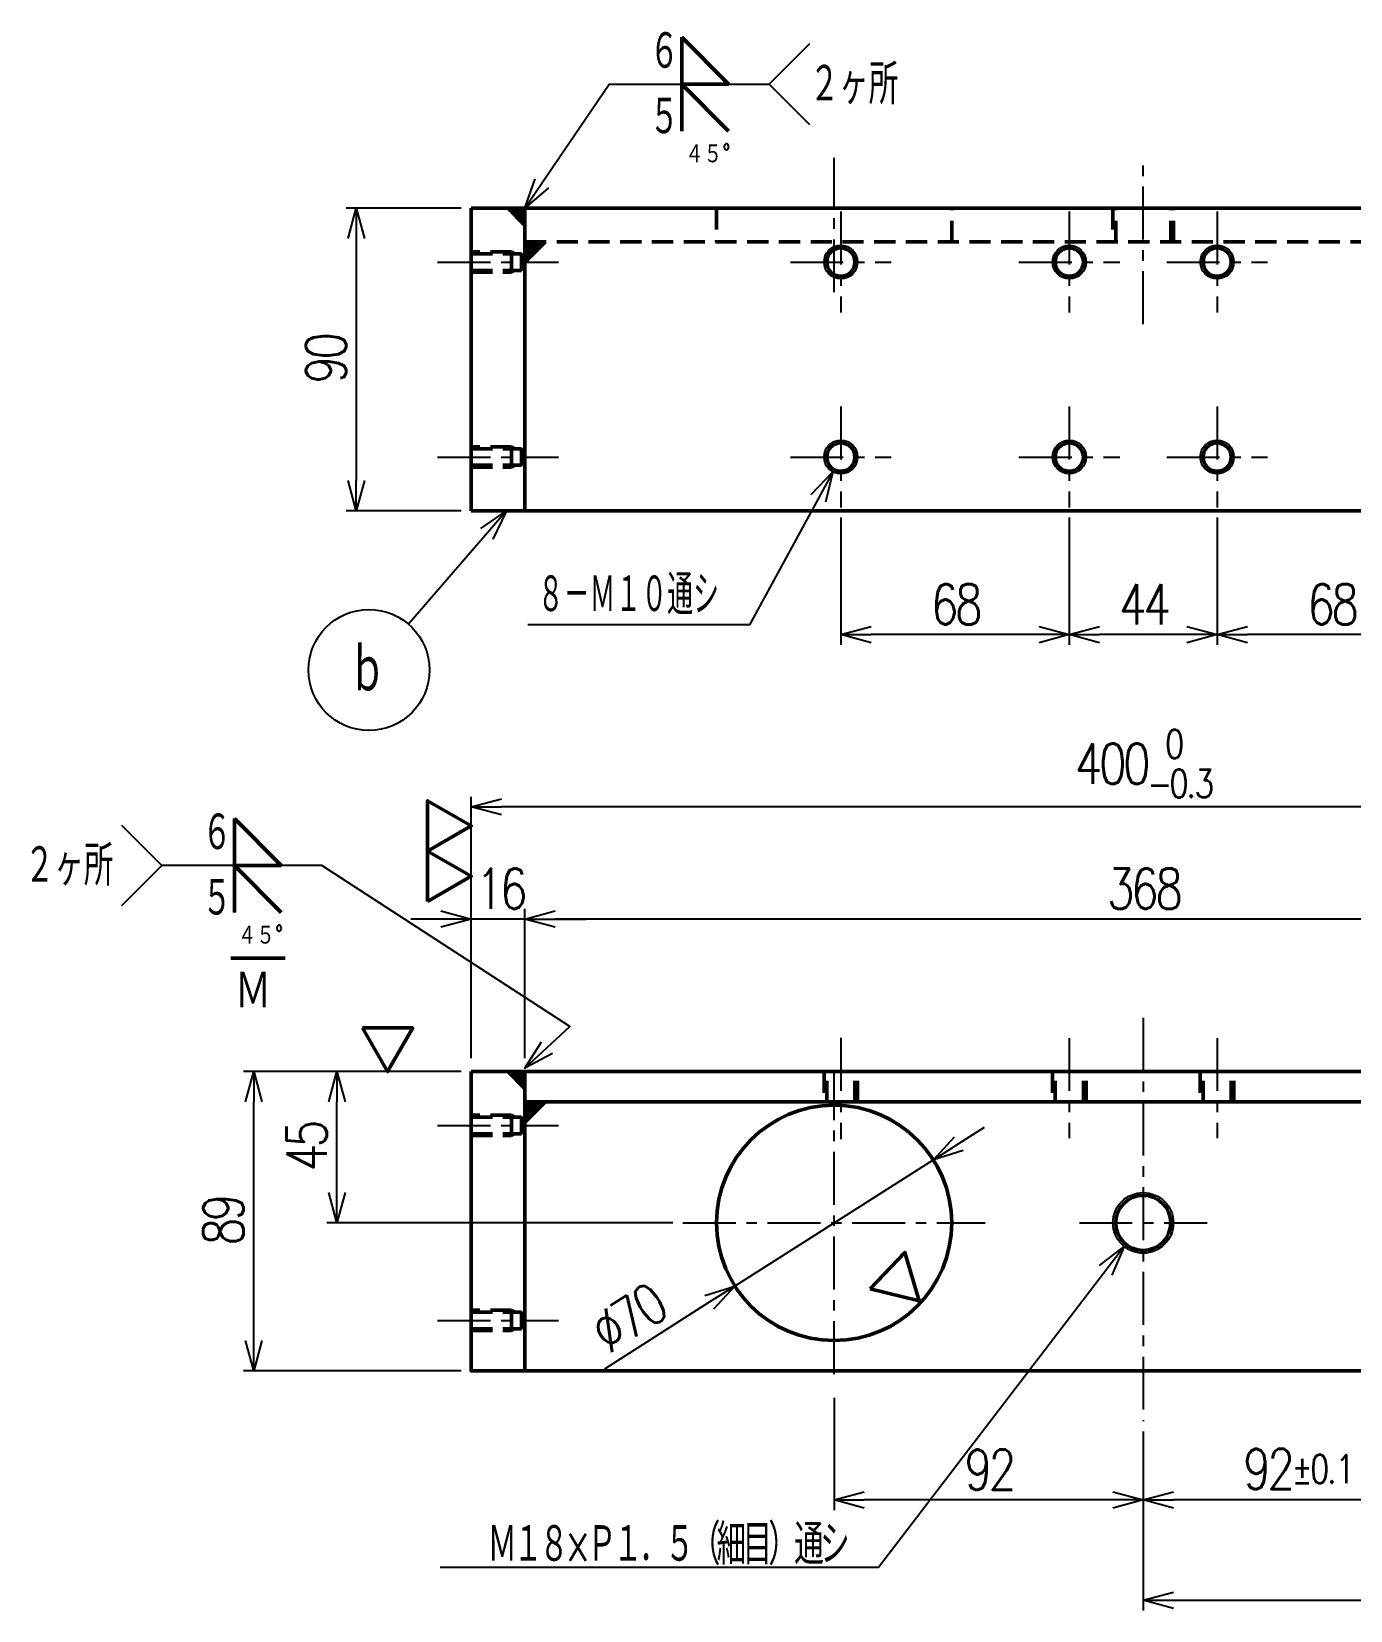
# Model space of a CAD drawing. Header units: millimetres. Extents: x -131 to 654, y -71 to 398.
# Drawn here: x -130.8 to 261.7, y -71.3 to 398.4 of the extents above; entities that cross this region are included whole.
import ezdxf

# ---------------------------------------------------------------- set-up
doc = ezdxf.new("R2010")
doc.units = ezdxf.units.MM
doc.header["$LTSCALE"] = 0.496063
doc.linetypes.add('CENTER', pattern=[50.8, 31.75, -6.35, 6.35, -6.35])
doc.linetypes.add('DASHED', pattern=[19.05, 12.7, -6.35])
doc.layers.add('NoLayerName_001', color=7, linetype='Continuous')
doc.styles.get("Standard").update_dxf_attribs({"font": 'txt', "bigfont": 'extfont2'})
doc.dimstyles.get("Standard").update_dxf_attribs({"dimtxt": 2.5, "dimasz": 2.5, "dimexe": 1.25, "dimexo": 0.625, "dimtad": 1, "dimdec": 3, "dimzin": 0, "dimdsep": 46, "dimtxsty": 'Standard', "dimcen": 2.5, "dimadec": 0, "dimazin": 0, "dimtfac": 0.75, "dimtdec": 3, "dimtmove": 0, "dimatfit": 3, "dimfxl": 1, "dimarcsym": 0})

# ---------------------------------------------------------------- blocks, each defined once
blk = doc.blocks.new('_OPEN30')
at = {"color": 0, "linetype": 'ByBlock', "lineweight": -2}
for p, q in [((-1, 0.267949), (0, 0)), ((0, 0), (-1, -0.267949)), ((0, 0), (-1, 0))]:
    blk.add_line(p, q, dxfattribs=at)
blk = doc.blocks.new('*D65')
at = {"layer": 'Defpoints', "color": 0}
for p in [(16, 134.4), (16, 90), (384, 90)]:
    blk.add_point(p, dxfattribs=at)
at = {"layer": 'NoLayerName_001', "color": 0, "linetype": 'Continuous', "lineweight": 25}
for p, q in [((16, 93), (16, 137.4)), ((384, 93), (384, 137.4)), ((375, 134.4), (25, 134.4))]:
    blk.add_line(p, q, dxfattribs=at)
at = {"layer": 'NoLayerName_001', "color": 0, "lineweight": 25, "xscale": 9, "yscale": 9, "zscale": 9}
for p, rotation in [((16, 134.4), 180), ((384, 134.4), 360)]:
    blk.add_blockref('_OPEN30', p, dxfattribs=dict(at, rotation=rotation))
at = {"layer": 'NoLayerName_001', "color": 2, "lineweight": 50, "insert": (200, 143.4), "char_height": 12, "attachment_point": 5}
blk.add_mtext('\\W0.8000;\\T0.8750;368', dxfattribs=at)
blk = doc.blocks.new('SX_FinishSymbol_1')
at = {"color": 0, "linetype": 'ByBlock', "lineweight": -2}
blk.add_lwpolyline([(-0.5, 0.866), (0, 0), (0.5, 0.866)], close=True, dxfattribs=at)
blk = doc.blocks.new('SX_FinishSymbol_2')
at = {"color": 0, "linetype": 'ByBlock', "lineweight": -2}
for points in [[(-1, 0.866), (-0.5, 0), (0, 0.866)], [(0, 0.866), (0.5, 0), (1, 0.866)]]:
    blk.add_lwpolyline(points, close=True, dxfattribs=at)
blk = doc.blocks.new('*D69')
at = {"layer": 'Defpoints', "color": 0}
for p in [(0, 134.4), (0, 90), (16, 90)]:
    blk.add_point(p, dxfattribs=at)
at = {"layer": 'NoLayerName_001', "color": 0, "linetype": 'Continuous', "lineweight": 25}
for p, q in [((0, 93), (0, 137.4)), ((16, 93), (16, 137.4)), ((-9, 134.4), (-18, 134.4)), ((16, 134.4), (0, 134.4)), ((25, 134.4), (34, 134.4))]:
    blk.add_line(p, q, dxfattribs=at)
at = {"layer": 'NoLayerName_001', "color": 0, "lineweight": 25, "xscale": 9, "yscale": 9, "zscale": 9}
blk.add_blockref('_OPEN30', (0, 134.4), dxfattribs=at)
at = {"layer": 'NoLayerName_001', "color": 0, "lineweight": 25, "xscale": 9, "yscale": 9, "zscale": 9, "rotation": 180}
blk.add_blockref('_OPEN30', (16, 134.4), dxfattribs=at)
at = {"layer": 'NoLayerName_001', "color": 2, "lineweight": 50, "insert": (8.56, 143.4), "char_height": 12, "attachment_point": 5}
blk.add_mtext('\\W0.8000;\\T0.8750;16', dxfattribs=at)
blk = doc.blocks.new('*D70')
at = {"layer": 'Defpoints', "color": 0}
for p in [(0, 167.78), (0, 90), (400, 90)]:
    blk.add_point(p, dxfattribs=at)
at = {"layer": 'NoLayerName_001', "color": 0, "linetype": 'Continuous', "lineweight": 25}
for p, q in [((0, 93), (0, 170.78)), ((400, 93), (400, 170.78)), ((391, 167.78), (9, 167.78))]:
    blk.add_line(p, q, dxfattribs=at)
at = {"layer": 'NoLayerName_001', "color": 0, "lineweight": 25, "xscale": 9, "yscale": 9, "zscale": 9}
for p, rotation in [((0, 167.78), 180), ((400, 167.78), 360)]:
    blk.add_blockref('_OPEN30', p, dxfattribs=dict(at, rotation=rotation))
at = {"layer": 'NoLayerName_001', "color": 2, "lineweight": 50, "insert": (200, 180.58), "char_height": 12, "attachment_point": 5}
blk.add_mtext('\\A1;\\W0.8000;\\T0.8750;400{\\H8.400000;\\S 0^ -0.3;}', dxfattribs=at)
blk = doc.blocks.new('*D71')
at = {"layer": 'Defpoints', "color": 0}
for p in [(-64.74, 89), (0, 89), (0, 0)]:
    blk.add_point(p, dxfattribs=at)
at = {"layer": 'NoLayerName_001', "color": 0, "linetype": 'Continuous', "lineweight": 25}
for p, q in [((-3, 89), (-67.74, 89)), ((-64.74, 9), (-64.74, 80)), ((-3, 0), (-67.74, 0))]:
    blk.add_line(p, q, dxfattribs=at)
at = {"layer": 'NoLayerName_001', "color": 0, "lineweight": 25, "xscale": 9, "yscale": 9, "zscale": 9}
for p, rotation in [((-64.74, 89), 90), ((-64.74, 0), 270)]:
    blk.add_blockref('_OPEN30', p, dxfattribs=dict(at, rotation=rotation))
at = {"layer": 'NoLayerName_001', "color": 2, "lineweight": 50, "insert": (-73.74, 44.5), "char_height": 12, "attachment_point": 5, "rotation": 90}
blk.add_mtext('\\W0.8000;\\T0.8750;89', dxfattribs=at)
blk = doc.blocks.new('*D72')
at = {"layer": 'Defpoints', "color": 0}
for p in [(-39.95, 89), (0, 89), (63, 44)]:
    blk.add_point(p, dxfattribs=at)
at = {"layer": 'NoLayerName_001', "color": 0, "linetype": 'Continuous', "lineweight": 25}
for p, q in [((-3, 89), (-42.95, 89)), ((-39.95, 53), (-39.95, 80)), ((60, 44), (-42.95, 44))]:
    blk.add_line(p, q, dxfattribs=at)
at = {"layer": 'NoLayerName_001', "color": 0, "lineweight": 25, "xscale": 9, "yscale": 9, "zscale": 9}
for p, rotation in [((-39.95, 89), 90), ((-39.95, 44), 270)]:
    blk.add_blockref('_OPEN30', p, dxfattribs=dict(at, rotation=rotation))
at = {"layer": 'NoLayerName_001', "color": 2, "lineweight": 50, "insert": (-48.95, 66.5), "char_height": 12, "attachment_point": 5, "rotation": 90}
blk.add_mtext('\\W0.8000;\\T0.8750;45', dxfattribs=at)
blk = doc.blocks.new('*D73')
at = {"layer": 'Defpoints', "color": 0}
for p in [(137.54, 62.78), (78.46, 25.22)]:
    blk.add_point(p, dxfattribs=at)
at = {"layer": 'NoLayerName_001', "color": 0, "linetype": 'Continuous', "lineweight": 25}
for p, q in [((145.13, 67.61), (152.72, 72.44)), ((137.54, 62.78), (78.46, 25.22)), ((70.87, 20.39), (39.65, 0.54))]:
    blk.add_line(p, q, dxfattribs=at)
at = {"layer": 'NoLayerName_001', "color": 0, "lineweight": 25, "xscale": 9, "yscale": 9, "zscale": 9}
for p, rotation in [((137.54, 62.78), 212.4502629233229), ((78.46, 25.22), 32.4502629233229)]:
    blk.add_blockref('_OPEN30', p, dxfattribs=dict(at, rotation=rotation))
at = {"layer": 'NoLayerName_001', "color": 2, "lineweight": 50, "insert": (46.63, 15.64), "char_height": 12, "attachment_point": 5, "rotation": 32.4503}
blk.add_mtext('\\W0.8000;\\T0.8750;%%c70', dxfattribs=at)
blk = doc.blocks.new('*D74')
at = {"layer": 'Defpoints', "color": 0}
for p in [(108, -5), (200, -15), (108, -38.4)]:
    blk.add_point(p, dxfattribs=at)
at = {"layer": 'NoLayerName_001', "color": 0, "linetype": 'Continuous', "lineweight": 25}
for p, q in [((108, -8), (108, -41.4)), ((200, -18), (200, -41.4)), ((191, -38.4), (117, -38.4))]:
    blk.add_line(p, q, dxfattribs=at)
at = {"layer": 'NoLayerName_001', "color": 0, "lineweight": 25, "xscale": 9, "yscale": 9, "zscale": 9}
for p, rotation in [((108, -38.4), 180), ((200, -38.4), 360)]:
    blk.add_blockref('_OPEN30', p, dxfattribs=dict(at, rotation=rotation))
at = {"layer": 'NoLayerName_001', "color": 2, "lineweight": 50, "insert": (154, -29.4), "char_height": 12, "attachment_point": 5}
blk.add_mtext('\\W0.8000;\\T0.8750;92', dxfattribs=at)
blk = doc.blocks.new('*D75')
at = {"layer": 'Defpoints', "color": 0}
for p in [(292, 24), (200, -15), (200, -38.4)]:
    blk.add_point(p, dxfattribs=at)
at = {"layer": 'NoLayerName_001', "color": 0, "linetype": 'Continuous', "lineweight": 25}
for p, q in [((292, 21), (292, -41.4)), ((200, -18), (200, -41.4)), ((283, -38.4), (209, -38.4))]:
    blk.add_line(p, q, dxfattribs=at)
at = {"layer": 'NoLayerName_001', "color": 0, "lineweight": 25, "xscale": 9, "yscale": 9, "zscale": 9}
for p, rotation in [((200, -38.4), 180), ((292, -38.4), 360)]:
    blk.add_blockref('_OPEN30', p, dxfattribs=dict(at, rotation=rotation))
at = {"layer": 'NoLayerName_001', "color": 2, "lineweight": 50, "insert": (246, -29.2), "char_height": 12, "attachment_point": 5}
blk.add_mtext('\\A1;\\W0.8000;\\T0.8750;92{\\H8.400000;%%p0.1}', dxfattribs=at)
blk = doc.blocks.new('*D76')
at = {"layer": 'Defpoints', "color": 0}
for p in [(400, 0), (200, -15), (400, -68.27)]:
    blk.add_point(p, dxfattribs=at)
at = {"layer": 'NoLayerName_001', "color": 0, "linetype": 'Continuous', "lineweight": 25}
for p, q in [((400, -3), (400, -71.27)), ((200, -18), (200, -71.27)), ((209, -68.27), (391, -68.27))]:
    blk.add_line(p, q, dxfattribs=at)
at = {"layer": 'NoLayerName_001', "color": 0, "lineweight": 25, "xscale": 9, "yscale": 9, "zscale": 9, "rotation": 180}
blk.add_blockref('_OPEN30', (200, -68.27), dxfattribs=at)
at = {"layer": 'NoLayerName_001', "color": 0, "lineweight": 25, "xscale": 9, "yscale": 9, "zscale": 9}
blk.add_blockref('_OPEN30', (400, -68.27), dxfattribs=at)
at = {"layer": 'NoLayerName_001', "color": 2, "lineweight": 50, "insert": (299.72, -59.07), "char_height": 12, "attachment_point": 5}
blk.add_mtext('\\A1;\\W0.8000;\\T0.8750;200{\\H8.400000;%%p0.1}', dxfattribs=at)
blk = doc.blocks.new('JZB_0006')
at = {"layer": 'NoLayerName_001', "color": 7, "linetype": 'Continuous', "lineweight": 50}
for p, q in [((368, 89), (0, 89)), ((368, 80), (0, 80)), ((368, 0), (0, 0))]:
    blk.add_line(p, q, dxfattribs=at)
blk.add_circle((92, 44), 35, dxfattribs=at)
blk = doc.blocks.new('JZB_0007')
at = {"layer": 'NoLayerName_001', "color": 7, "linetype": 'Continuous', "lineweight": 50}
for p, q in [((0, 89), (0, 0)), ((16, 89), (0, 89)), ((16, 0), (16, 89)), ((0, 0), (16, 0))]:
    blk.add_line(p, q, dxfattribs=at)
blk = doc.blocks.new('JZB_0009')
at = {"layer": 'NoLayerName_001', "color": 4, "linetype": 'CENTER', "lineweight": 25}
blk.add_line((5, 29.84), (5, 0), dxfattribs=at)
at = {"layer": 'NoLayerName_001', "color": 3, "linetype": 'DASHED', "lineweight": 50}
for p, q in [((0, 19.84), (0, 10.84)), ((0.81, 10.84), (0.81, 19.84)), ((9.19, 10.84), (9.19, 19.84)), ((10, 10.84), (10, 19.84))]:
    blk.add_line(p, q, dxfattribs=at)
blk = doc.blocks.new('JZB_0010')
at = {"layer": 'NoLayerName_001', "color": 4, "linetype": 'CENTER', "lineweight": 25}
blk.add_line((5, 30.13), (5, 0), dxfattribs=at)
at = {"layer": 'NoLayerName_001', "color": 3, "linetype": 'DASHED', "lineweight": 50}
for p, q in [((0, 20.13), (0, 11.13)), ((0.81, 11.13), (0.81, 20.13)), ((9.19, 11.13), (9.19, 20.13)), ((10, 11.13), (10, 20.13))]:
    blk.add_line(p, q, dxfattribs=at)
blk = doc.blocks.new('JZB_0011')
at = {"layer": 'NoLayerName_001', "color": 4, "linetype": 'CENTER', "lineweight": 25}
blk.add_line((5, 29.84), (5, 0), dxfattribs=at)
at = {"layer": 'NoLayerName_001', "color": 3, "linetype": 'DASHED', "lineweight": 50}
for p, q in [((0, 19.84), (0, 10.84)), ((0.81, 10.84), (0.81, 19.84)), ((9.19, 10.84), (9.19, 19.84)), ((10, 10.84), (10, 19.84))]:
    blk.add_line(p, q, dxfattribs=at)
blk = doc.blocks.new('JZB_0013')
at = {"layer": 'NoLayerName_001', "color": 4, "linetype": 'CENTER', "lineweight": 25}
blk.add_line((0, 9), (38, 9), dxfattribs=at)
at = {"layer": 'NoLayerName_001', "color": 3, "linetype": 'Continuous', "lineweight": 25}
blk.add_circle((19, 9), 9, dxfattribs=at)
at = {"layer": 'NoLayerName_001', "color": 7, "linetype": 'Continuous', "lineweight": 50}
blk.add_circle((19, 9), 8.19, dxfattribs=at)
blk = doc.blocks.new('JZB_0014')
at = {"layer": 'NoLayerName_001', "color": 3, "linetype": 'DASHED', "lineweight": 50}
for p, q in [((22, 6), (10, 6)), ((10, 5.46), (25, 5.46)), ((22, 6), (22.94, 5.46)), ((22, 0), (22, 6)), ((25, 0.54), (25, 5.46)), ((26, 3.73), (25, 5.46)), ((10, 0.54), (25, 0.54)), ((10, 0), (22, 0)), ((22, 0), (22.94, 0.54)), ((25, 0.54), (26, 2.27))]:
    blk.add_line(p, q, dxfattribs=at)
at = {"layer": 'NoLayerName_001', "color": 4, "linetype": 'CENTER', "lineweight": 25}
blk.add_line((0, 3), (36, 3), dxfattribs=at)
blk = doc.blocks.new('JZB_0015')
at = {"layer": 'NoLayerName_001', "color": 3, "linetype": 'DASHED', "lineweight": 50}
for p, q in [((22, 6), (10, 6)), ((10, 5.46), (25, 5.46)), ((22, 6), (22.94, 5.46)), ((22, 0), (22, 6)), ((25, 0.54), (25, 5.46)), ((26, 3.73), (25, 5.46)), ((10, 0.54), (25, 0.54)), ((10, 0), (22, 0)), ((22, 0), (22.94, 0.54)), ((25, 0.54), (26, 2.27))]:
    blk.add_line(p, q, dxfattribs=at)
at = {"layer": 'NoLayerName_001', "color": 4, "linetype": 'CENTER', "lineweight": 25}
blk.add_line((0, 3), (36, 3), dxfattribs=at)
blk = doc.blocks.new('JZB_0018')
at = {"layer": 'NoLayerName_001', "color": 4, "linetype": 'CENTER', "lineweight": 25}
blk.add_line((0, 29), (0, 0), dxfattribs=at)
blk = doc.blocks.new('JZB_0019')
at = {"layer": 'NoLayerName_001', "color": 4, "linetype": 'CENTER', "lineweight": 25}
blk.add_line((0, 29), (0, 0), dxfattribs=at)
blk = doc.blocks.new('JZB_0021')
at = {"layer": 'NoLayerName_001', "color": 4, "linetype": 'CENTER', "lineweight": 25}
blk.add_line((0, 29), (0, 0), dxfattribs=at)
blk = doc.blocks.new('JZB_0022')
at = {"layer": 'NoLayerName_001', "color": 4, "linetype": 'CENTER', "lineweight": 25}
blk.add_line((0, 0), (36, 0), dxfattribs=at)
blk = doc.blocks.new('JZB_0023')
at = {"layer": 'NoLayerName_001', "color": 4, "linetype": 'CENTER', "lineweight": 25}
blk.add_line((0, 0), (36, 0), dxfattribs=at)
blk = doc.blocks.new('DIM_0002')
at = {"color": 2, "linetype": 'Continuous', "lineweight": 50}
for p, q in [((62.4, 74.27), (62.4, 60.32)), ((76.33, 60.32), (62.4, 74.27)), ((62.4, 60.32), (76.33, 60.32)), ((76.33, 46.37), (62.4, 60.32)), ((62.4, 60.32), (62.4, 46.37)), ((61.33, 32.76), (77.53, 32.76))]:
    blk.add_line(p, q, dxfattribs=at)
at = {"color": 3, "linetype": 'Continuous', "lineweight": 25}
for points in [[(28.8, 72.32), (40.8, 60.32), (28.8, 48.32)], [(148.88, 0), (162.22, 12.39), (88.46, 60.32), (40.8, 60.32)], [(157.11, 4.36), (148.88, 0), (153.83, 7.89)]]:
    blk.add_lwpolyline(points, dxfattribs=at)
at = {"color": 2, "linetype": 'Continuous', "lineweight": 50}
for s, height, width, p in [('６', 12, 0.666667, (52.8, 64.07)), ('２ヶ所', 12, 0.666667, (0, 54.32)), ('５', 12, 0.666667, (52.8, 44.57)), ('４５%%d', 6, 0.833333, (63.43, 36.51)), ('\u3000Ｍ\u3000', 12, 0.833333, (51.43, 17.01))]:
    blk.add_text(s, height=height, dxfattribs=dict(at, width=width)).set_placement(p)
blk = doc.blocks.new('*D81')
at = {"layer": 'Defpoints', "color": 0}
for p in [(0, 345.82), (-34.21, 255.82), (0, 255.82)]:
    blk.add_point(p, dxfattribs=at)
at = {"layer": 'NoLayerName_001', "color": 0, "linetype": 'Continuous', "lineweight": 25}
for p, q in [((-3, 345.82), (-37.21, 345.82)), ((-34.21, 336.82), (-34.21, 264.82)), ((-3, 255.82), (-37.21, 255.82))]:
    blk.add_line(p, q, dxfattribs=at)
at = {"layer": 'NoLayerName_001', "color": 0, "lineweight": 25, "xscale": 9, "yscale": 9, "zscale": 9}
for p, rotation in [((-34.21, 345.82), 90.00000000000001), ((-34.21, 255.82), 270)]:
    blk.add_blockref('_OPEN30', p, dxfattribs=dict(at, rotation=rotation))
at = {"layer": 'NoLayerName_001', "color": 2, "lineweight": 50, "insert": (-43.21, 300.82), "char_height": 12, "attachment_point": 5, "rotation": 90}
blk.add_mtext('\\W0.8000;\\T0.8750;90', dxfattribs=at)
blk = doc.blocks.new('DIM_0006')
at = {"color": 3, "linetype": 'Continuous', "lineweight": 25}
for points in [[(90.78, 45.56), (66, 0), (0, 0)], [(84.36, 38.8), (90.78, 45.56), (88.6, 36.5)]]:
    blk.add_lwpolyline(points, dxfattribs=at)
at = {"color": 2, "linetype": 'Continuous', "lineweight": 50, "width": 0.583333}
blk.add_text('８－Ｍ１０通シ', height=12, dxfattribs=at).set_placement((3, 3))
blk = doc.blocks.new('*D84')
at = {"layer": 'Defpoints', "color": 0}
for p in [(110, 256.82), (178, 256.82), (110, 219)]:
    blk.add_point(p, dxfattribs=at)
at = {"layer": 'NoLayerName_001', "color": 0, "linetype": 'Continuous', "lineweight": 25}
for p, q in [((110, 253.82), (110, 216)), ((178, 253.82), (178, 216)), ((169, 219), (119, 219))]:
    blk.add_line(p, q, dxfattribs=at)
at = {"layer": 'NoLayerName_001', "color": 0, "lineweight": 25, "xscale": 9, "yscale": 9, "zscale": 9, "rotation": 180}
blk.add_blockref('_OPEN30', (110, 219), dxfattribs=at)
at = {"layer": 'NoLayerName_001', "color": 0, "lineweight": 25, "xscale": 9, "yscale": 9, "zscale": 9}
blk.add_blockref('_OPEN30', (178, 219), dxfattribs=at)
at = {"layer": 'NoLayerName_001', "color": 2, "lineweight": 50, "insert": (144, 228), "char_height": 12, "attachment_point": 5}
blk.add_mtext('\\W0.8000;\\T0.8750;68', dxfattribs=at)
blk = doc.blocks.new('*D85')
at = {"layer": 'Defpoints', "color": 0}
for p in [(178, 256.82), (222, 256.82), (178, 219)]:
    blk.add_point(p, dxfattribs=at)
at = {"layer": 'NoLayerName_001', "color": 0, "linetype": 'Continuous', "lineweight": 25}
for p, q in [((178, 253.82), (178, 216)), ((222, 253.82), (222, 216)), ((213, 219), (187, 219))]:
    blk.add_line(p, q, dxfattribs=at)
at = {"layer": 'NoLayerName_001', "color": 0, "lineweight": 25, "xscale": 9, "yscale": 9, "zscale": 9, "rotation": 180}
blk.add_blockref('_OPEN30', (178, 219), dxfattribs=at)
at = {"layer": 'NoLayerName_001', "color": 0, "lineweight": 25, "xscale": 9, "yscale": 9, "zscale": 9}
blk.add_blockref('_OPEN30', (222, 219), dxfattribs=at)
at = {"layer": 'NoLayerName_001', "color": 2, "lineweight": 50, "insert": (200, 228), "char_height": 12, "attachment_point": 5}
blk.add_mtext('\\W0.8000;\\T0.8750;44', dxfattribs=at)
blk = doc.blocks.new('*D86')
at = {"layer": 'Defpoints', "color": 0}
for p in [(222, 256.82), (290, 256.82), (222, 219)]:
    blk.add_point(p, dxfattribs=at)
at = {"layer": 'NoLayerName_001', "color": 0, "linetype": 'Continuous', "lineweight": 25}
for p, q in [((222, 253.82), (222, 216)), ((290, 253.82), (290, 216)), ((281, 219), (231, 219))]:
    blk.add_line(p, q, dxfattribs=at)
at = {"layer": 'NoLayerName_001', "color": 0, "lineweight": 25, "xscale": 9, "yscale": 9, "zscale": 9, "rotation": 180}
blk.add_blockref('_OPEN30', (222, 219), dxfattribs=at)
at = {"layer": 'NoLayerName_001', "color": 0, "lineweight": 25, "xscale": 9, "yscale": 9, "zscale": 9}
blk.add_blockref('_OPEN30', (290, 219), dxfattribs=at)
at = {"layer": 'NoLayerName_001', "color": 2, "lineweight": 50, "insert": (256, 228), "char_height": 12, "attachment_point": 5}
blk.add_mtext('\\W0.8000;\\T0.8750;68', dxfattribs=at)
blk = doc.blocks.new('JZB_0027')
at = {"layer": 'NoLayerName_001', "color": 7, "linetype": 'Continuous', "lineweight": 50}
for p, q in [((368, 90), (0, 90)), ((368, 0), (0, 0))]:
    blk.add_line(p, q, dxfattribs=at)
at = {"layer": 'NoLayerName_001', "color": 3, "linetype": 'DASHED', "lineweight": 50}
for p, q in [((57, 90), (57, 80)), ((127, 80), (127, 90)), ((0, 80), (368, 80))]:
    blk.add_line(p, q, dxfattribs=at)
blk = doc.blocks.new('JZB_0028')
at = {"layer": 'NoLayerName_001', "color": 7, "linetype": 'Continuous', "lineweight": 50}
for p, q in [((0, 0), (0, 90)), ((0, 90), (16, 90)), ((16, 90), (16, 0)), ((16, 0), (0, 0))]:
    blk.add_line(p, q, dxfattribs=at)
blk = doc.blocks.new('JZB_0029')
at = {"layer": 'NoLayerName_001', "color": 4, "linetype": 'CENTER', "lineweight": 25}
for p, q in [((15, 30), (15, 0)), ((0, 15), (30, 15))]:
    blk.add_line(p, q, dxfattribs=at)
at = {"layer": 'NoLayerName_001', "color": 3, "linetype": 'Continuous', "lineweight": 25}
blk.add_circle((15, 15), 5, dxfattribs=at)
at = {"layer": 'NoLayerName_001', "color": 7, "linetype": 'Continuous', "lineweight": 50}
blk.add_circle((15, 15), 4.19, dxfattribs=at)
blk = doc.blocks.new('JZB_0030')
at = {"layer": 'NoLayerName_001', "color": 4, "linetype": 'CENTER', "lineweight": 25}
for p, q in [((15, 30), (15, 0)), ((0, 15), (30, 15))]:
    blk.add_line(p, q, dxfattribs=at)
at = {"layer": 'NoLayerName_001', "color": 3, "linetype": 'Continuous', "lineweight": 25}
blk.add_circle((15, 15), 5, dxfattribs=at)
at = {"layer": 'NoLayerName_001', "color": 7, "linetype": 'Continuous', "lineweight": 50}
blk.add_circle((15, 15), 4.19, dxfattribs=at)
blk = doc.blocks.new('JZB_0031')
at = {"layer": 'NoLayerName_001', "color": 4, "linetype": 'CENTER', "lineweight": 25}
for p, q in [((15, 30), (15, 0)), ((0, 15), (30, 15))]:
    blk.add_line(p, q, dxfattribs=at)
at = {"layer": 'NoLayerName_001', "color": 3, "linetype": 'Continuous', "lineweight": 25}
blk.add_circle((15, 15), 5, dxfattribs=at)
at = {"layer": 'NoLayerName_001', "color": 7, "linetype": 'Continuous', "lineweight": 50}
blk.add_circle((15, 15), 4.19, dxfattribs=at)
blk = doc.blocks.new('JZB_0032')
at = {"layer": 'NoLayerName_001', "color": 4, "linetype": 'CENTER', "lineweight": 25}
for p, q in [((15, 30), (15, 0)), ((0, 15), (30, 15))]:
    blk.add_line(p, q, dxfattribs=at)
at = {"layer": 'NoLayerName_001', "color": 3, "linetype": 'Continuous', "lineweight": 25}
blk.add_circle((15, 15), 5, dxfattribs=at)
at = {"layer": 'NoLayerName_001', "color": 7, "linetype": 'Continuous', "lineweight": 50}
blk.add_circle((15, 15), 4.19, dxfattribs=at)
blk = doc.blocks.new('JZB_0033')
at = {"layer": 'NoLayerName_001', "color": 4, "linetype": 'CENTER', "lineweight": 25}
for p, q in [((15, 30), (15, 0)), ((0, 15), (30, 15))]:
    blk.add_line(p, q, dxfattribs=at)
at = {"layer": 'NoLayerName_001', "color": 3, "linetype": 'Continuous', "lineweight": 25}
blk.add_circle((15, 15), 5, dxfattribs=at)
at = {"layer": 'NoLayerName_001', "color": 7, "linetype": 'Continuous', "lineweight": 50}
blk.add_circle((15, 15), 4.19, dxfattribs=at)
blk = doc.blocks.new('JZB_0034')
at = {"layer": 'NoLayerName_001', "color": 4, "linetype": 'CENTER', "lineweight": 25}
for p, q in [((15, 30), (15, 0)), ((0, 15), (30, 15))]:
    blk.add_line(p, q, dxfattribs=at)
at = {"layer": 'NoLayerName_001', "color": 3, "linetype": 'Continuous', "lineweight": 25}
blk.add_circle((15, 15), 5, dxfattribs=at)
at = {"layer": 'NoLayerName_001', "color": 7, "linetype": 'Continuous', "lineweight": 50}
blk.add_circle((15, 15), 4.19, dxfattribs=at)
blk = doc.blocks.new('JZB_0038')
at = {"layer": 'NoLayerName_001', "color": 3, "linetype": 'DASHED', "lineweight": 50}
for p, q in [((22, 6), (10, 6)), ((10, 5.46), (25, 5.46)), ((22, 0), (22, 6)), ((22, 6), (22.94, 5.46)), ((25, 5.46), (25, 0.54)), ((26, 3.73), (25, 5.46)), ((10, 0.54), (25, 0.54)), ((10, 0), (22, 0)), ((22, 0), (22.94, 0.54)), ((25, 0.54), (26, 2.27))]:
    blk.add_line(p, q, dxfattribs=at)
at = {"layer": 'NoLayerName_001', "color": 4, "linetype": 'CENTER', "lineweight": 25}
blk.add_line((0, 3), (36, 3), dxfattribs=at)
blk = doc.blocks.new('JZB_0039')
at = {"layer": 'NoLayerName_001', "color": 3, "linetype": 'DASHED', "lineweight": 50}
for p, q in [((22, 6), (10, 6)), ((10, 5.46), (25, 5.46)), ((22, 0), (22, 6)), ((22, 6), (22.94, 5.46)), ((26, 3.73), (25, 5.46)), ((25, 5.46), (25, 0.54)), ((10, 0.54), (25, 0.54)), ((10, 0), (22, 0)), ((22, 0), (22.94, 0.54)), ((25, 0.54), (26, 2.27))]:
    blk.add_line(p, q, dxfattribs=at)
at = {"layer": 'NoLayerName_001', "color": 4, "linetype": 'CENTER', "lineweight": 25}
blk.add_line((0, 3), (36, 3), dxfattribs=at)
blk = doc.blocks.new('JZB_0040')
at = {"layer": 'NoLayerName_001', "color": 3, "linetype": 'DASHED', "lineweight": 50}
for p, q in [((0, 10), (0, 0)), ((0.812, 0), (0.812, 10)), ((17.188, 0), (17.188, 10)), ((18, 0), (18, 10))]:
    blk.add_line(p, q, dxfattribs=at)
blk = doc.blocks.new('DIM_0003')
at = {"color": 2, "linetype": 'Continuous', "lineweight": 50}
for p, q in [((46.65, 50.87), (46.65, 36.92)), ((60.58, 36.92), (46.65, 50.87)), ((46.65, 36.92), (60.58, 36.92)), ((60.58, 22.97), (46.65, 36.92)), ((46.65, 36.92), (46.65, 22.97))]:
    blk.add_line(p, q, dxfattribs=at)
at = {"color": 3, "linetype": 'Continuous', "lineweight": 25}
for points in [[(84.71, 48.92), (72.71, 36.92), (84.71, 24.92)], [(0, 0), (25.05, 36.92), (72.71, 36.92)], [(7.05, 6.09), (0, 0), (3.06, 8.8)]]:
    blk.add_lwpolyline(points, dxfattribs=at)
at = {"color": 2, "linetype": 'Continuous', "lineweight": 50}
for s, height, width, p in [('６', 12, 0.666667, (37.05, 40.67)), ('２ヶ所', 12, 0.666667, (84.71, 30.92)), ('５', 12, 0.666667, (37.05, 21.17)), ('４５%%d', 6, 0.833333, (47.68, 13.11))]:
    blk.add_text(s, height=height, dxfattribs=dict(at, width=width)).set_placement(p)
blk = doc.blocks.new('DIM_0004')
at = {"color": 3, "linetype": 'Continuous', "lineweight": 25}
for points in [[(58.96, 65.34), (29.78, 31.61)], [(51.25, 60.11), (58.96, 65.34), (54.9, 56.95)]]:
    blk.add_lwpolyline(points, dxfattribs=at)
blk.add_circle((18, 18), 18, dxfattribs=at)
at = {"color": 2, "linetype": 'Continuous', "lineweight": 50, "width": 0.666667}
blk.add_text('ｂ', height=15, dxfattribs=at).set_placement((12, 10.5))

msp = doc.modelspace()

# ---------------------------------------------------------------- hatches: boundary and pattern name
at = {"layer": 'NoLayerName_001', "linetype": 'Continuous', "lineweight": 25}
h = msp.add_hatch(dxfattribs=at)
h.set_pattern_fill('ANSI31', color=6, scale=0.04725)
h.set_pattern_definition([(45, (0, 345.81709), (-0.1060793, 0.1060793), [])])
h.paths.add_polyline_path([(16, 345.8171), (16, 340.8171), (11, 345.8171)])
h = msp.add_hatch(dxfattribs=at)
h.set_pattern_fill('ANSI31', color=6, scale=0.04725)
h.set_pattern_definition([(45, (0, 345.81709), (-0.1060793, 0.1060793), [])])
h.paths.add_polyline_path([(22, 335.8171), (16, 329.8171), (16, 335.8171)])
h = msp.add_hatch(dxfattribs=at)
h.set_pattern_fill('ANSI31', color=6, scale=0.04725)
h.paths.add_polyline_path([(16, 89), (16, 84), (11, 89)])
h = msp.add_hatch(dxfattribs=at)
h.set_pattern_fill('ANSI31', color=6, scale=0.04725)
h.paths.add_polyline_path([(22, 80), (16, 74), (16, 80)])

# ---------------------------------------------------------------- linework, layer by layer
at = {"layer": 'NoLayerName_001', "color": 4, "linetype": 'CENTER', "lineweight": 25}
for p, q in [((108, 320.8171), (108, 360.8171)), ((200, 311.3133), (200, 360.8171)), ((200, 105), (200, -15)), ((108, -1), (108, 89)), ((63, 44), (153, 44))]:
    msp.add_line(p, q, dxfattribs=at)
at = {"layer": 'NoLayerName_001', "color": 6, "linetype": 'Continuous', "lineweight": 50}
for p, q in [((11, 345.8171), (16, 340.8171)), ((16, 329.8171), (22, 335.8171)), ((11, 89), (16, 84)), ((16, 74), (22, 80))]:
    msp.add_line(p, q, dxfattribs=at)
at = {"layer": 'NoLayerName_001', "color": 7, "linetype": 'Continuous', "lineweight": 50}
msp.add_point((0, 0), dxfattribs=at)

# ---------------------------------------------------------------- block references
at = {"layer": 'NoLayerName_001', "color": 3, "linetype": 'Continuous', "lineweight": 25}
for name, p in [('DIM_0003', (16, 345.8171)), ('DIM_0006', (16.8304, 221.8664)), ('DIM_0004', (-48.4345, 190.4803)), ('DIM_0002', (-132.8808, 90))]:
    msp.add_blockref(name, p, dxfattribs=at)
at = {"layer": 'NoLayerName_001'}
for name, p in [('JZB_0028', (0, 255.8171)), ('JZB_0027', (16, 255.8171)), ('JZB_0033', (95, 314.8171)), ('JZB_0031', (163, 314.8171)), ('JZB_0040', (191, 335.8171)), ('JZB_0029', (207, 314.8171)), ('JZB_0039', (-10, 326.8171)), ('JZB_0034', (95, 256.8171)), ('JZB_0032', (163, 256.8171)), ('JZB_0030', (207, 256.8171)), ('JZB_0038', (-10, 268.8171)), ('JZB_0010', (105, 68.8744)), ('JZB_0019', (110, 70)), ('JZB_0011', (173, 69.1597)), ('JZB_0021', (178, 70)), ('JZB_0009', (217, 69.1591)), ('JZB_0018', (222, 70)), ('JZB_0007', (0, 0)), ('JZB_0006', (16, 0)), ('JZB_0014', (-10, 70)), ('JZB_0023', (-10, 73)), ('JZB_0013', (181, 35)), ('JZB_0015', (-10, 12)), ('JZB_0022', (-10, 15))]:
    msp.add_blockref(name, p, dxfattribs=at)
at = {"layer": 'NoLayerName_001', "color": 1, "lineweight": 50, "xscale": 15, "yscale": 15, "zscale": 15}
for name, p, rotation in [('SX_FinishSymbol_2', (0, 154.6014), 89.99999999999999), ('SX_FinishSymbol_1', (133.3302, 20.8467), 46.36250131430386)]:
    msp.add_blockref(name, p, dxfattribs=dict(at, rotation=rotation))
msp.add_blockref('SX_FinishSymbol_1', (-24.9001, 89), dxfattribs=at)

# ---------------------------------------------------------------- texts
at = {"layer": 'NoLayerName_001', "color": 2, "linetype": 'Continuous', "lineweight": 50, "insert": (111.5447, -57.8765), "char_height": 12, "attachment_point": 9, "line_spacing_factor": 0.75}
msp.add_mtext('\\A1;\\W0.6667;\\T0.8750;Ｍ１８×Ｐ１．５（細目）通シ', dxfattribs=at)

# ---------------------------------------------------------------- dimensions: what is measured, and where the dimension line sits
at = {"layer": 'NoLayerName_001', "color": 3, "linetype": 'Continuous', "lineweight": 50}
for base, p1, p2, angle, override, picture, middle in [((-34.2097, 255.8171), (0, 345.8171), (0, 255.8171), 270, {"dimtxt": 12, "dimasz": 9, "dimexe": 3, "dimexo": 3, "dimgap": 3, "dimzin": 8, "dimblk": 'OPEN30', "dimclrd": 0, "dimclre": 0, "dimclrt": 2, "dimtp": 0, "dimtm": 0, "dimlwd": 25, "dimlwe": 25}, '*D81', (-34.2097, 300.8171)), ((110, 218.996), (178, 256.8171), (110, 256.8171), 180, {"dimtxt": 12, "dimasz": 9, "dimexe": 3, "dimexo": 3, "dimgap": 3, "dimzin": 8, "dimblk": 'OPEN30', "dimclrd": 0, "dimclre": 0, "dimclrt": 2, "dimtp": 0, "dimtm": 0, "dimlwd": 25, "dimlwe": 25}, '*D84', (144, 218.996)), ((178, 218.996), (222, 256.8171), (178, 256.8171), 180, {"dimtxt": 12, "dimasz": 9, "dimexe": 3, "dimexo": 3, "dimgap": 3, "dimzin": 8, "dimblk": 'OPEN30', "dimclrd": 0, "dimclre": 0, "dimclrt": 2, "dimtp": 0, "dimtm": 0, "dimlwd": 25, "dimlwe": 25}, '*D85', (200, 218.996)), ((222, 218.996), (290, 256.8171), (222, 256.8171), 180, {"dimtxt": 12, "dimasz": 9, "dimexe": 3, "dimexo": 3, "dimgap": 3, "dimzin": 8, "dimblk": 'OPEN30', "dimclrd": 0, "dimclre": 0, "dimclrt": 2, "dimtp": 0, "dimtm": 0, "dimlwd": 25, "dimlwe": 25}, '*D86', (256, 218.996)), ((0, 167.7804), (400, 90), (0, 90), 180, {"dimtxt": 12, "dimasz": 9, "dimexe": 3, "dimexo": 3, "dimgap": 3, "dimzin": 8, "dimblk": 'OPEN30', "dimclrd": 0, "dimclre": 0, "dimclrt": 2, "dimtol": 1, "dimtp": 0, "dimtm": 0.3, "dimtfac": 0.7, "dimtdec": 1, "dimtolj": 1, "dimlwd": 25, "dimlwe": 25}, '*D70', (200, 167.7804)), ((0, 134.4008), (16, 90), (0, 90), 180, {"dimtxt": 12, "dimasz": 9, "dimexe": 3, "dimexo": 3, "dimgap": 3, "dimzin": 8, "dimblk": 'OPEN30', "dimclrd": 0, "dimclre": 0, "dimclrt": 2, "dimtp": 0, "dimtm": 0, "dimlwd": 25, "dimlwe": 25}, '*D69', (8.5592, 134.4008)), ((16, 134.4008), (384, 90), (16, 90), 180, {"dimtxt": 12, "dimasz": 9, "dimexe": 3, "dimexo": 3, "dimgap": 3, "dimzin": 8, "dimblk": 'OPEN30', "dimclrd": 0, "dimclre": 0, "dimclrt": 2, "dimtp": 0, "dimtm": 0, "dimlwd": 25, "dimlwe": 25}, '*D65', (200, 134.4008)), ((-64.7388, 89), (0, 0), (0, 89), 90, {"dimtxt": 12, "dimasz": 9, "dimexe": 3, "dimexo": 3, "dimgap": 3, "dimzin": 8, "dimblk": 'OPEN30', "dimclrd": 0, "dimclre": 0, "dimclrt": 2, "dimtp": 0, "dimtm": 0, "dimlwd": 25, "dimlwe": 25}, '*D71', (-64.7388, 44.5)), ((-39.953, 89), (63, 44), (0, 89), 90, {"dimtxt": 12, "dimasz": 9, "dimexe": 3, "dimexo": 3, "dimgap": 3, "dimzin": 8, "dimblk": 'OPEN30', "dimclrd": 0, "dimclre": 0, "dimclrt": 2, "dimtp": 0, "dimtm": 0, "dimlwd": 25, "dimlwe": 25}, '*D72', (-39.953, 66.5)), ((200, -38.396), (292, 24), (200, -15), 180, {"dimtxt": 12, "dimasz": 9, "dimexe": 3, "dimexo": 3, "dimgap": 3, "dimzin": 8, "dimblk": 'OPEN30', "dimclrd": 0, "dimclre": 0, "dimclrt": 2, "dimtol": 1, "dimtp": 0.1, "dimtm": 0.1, "dimtfac": 0.7, "dimtdec": 1, "dimtolj": 1, "dimlwd": 25, "dimlwe": 25}, '*D75', (246, -38.396)), ((108, -38.396), (200, -15), (108, -5), 180, {"dimtxt": 12, "dimasz": 9, "dimexe": 3, "dimexo": 3, "dimgap": 3, "dimzin": 8, "dimblk": 'OPEN30', "dimclrd": 0, "dimclre": 0, "dimclrt": 2, "dimtp": 0, "dimtm": 0, "dimlwd": 25, "dimlwe": 25}, '*D74', (154, -38.396))]:
    dim = msp.add_linear_dim(base=base, p1=p1, p2=p2, angle=angle, text='\\W0.8000;\\T0.8750;<>', dimstyle='Standard', override=override, dxfattribs=at)
    dim.commit()
    dim.dimension.update_dxf_attribs({"geometry": picture, "text_midpoint": middle, "dimtype": 160})
dim = msp.add_diameter_dim_2p(p1=(137.535, 62.7799), p2=(78.465, 25.2201), text='\\W0.8000;\\T0.8750;<>', dimstyle='Standard', override={"dimtxt": 12, "dimasz": 9, "dimexe": 3, "dimexo": 3, "dimgap": 3, "dimzin": 8, "dimpost": '%%c<>', "dimblk": 'OPEN30', "dimclrd": 0, "dimclre": 0, "dimclrt": 2, "dimtp": 0, "dimtm": 0, "dimlwd": 25, "dimlwe": 25}, dxfattribs=at)
dim.commit()
dim.dimension.update_dxf_attribs({"geometry": '*D73', "text_midpoint": (51.4615, 8.05), "dimtype": 163})
dim = msp.add_linear_dim(base=(400, -68.2719), p1=(200, -15), p2=(400, 0), text='\\W0.8000;\\T0.8750;<>', dimstyle='Standard', override={"dimtxt": 12, "dimasz": 9, "dimexe": 3, "dimexo": 3, "dimgap": 3, "dimzin": 8, "dimblk": 'OPEN30', "dimclrd": 0, "dimclre": 0, "dimclrt": 2, "dimtol": 1, "dimtp": 0.1, "dimtm": 0.1, "dimtfac": 0.7, "dimtdec": 1, "dimtolj": 1, "dimlwd": 25, "dimlwe": 25}, dxfattribs=at)
dim.commit()
dim.dimension.update_dxf_attribs({"geometry": '*D76', "text_midpoint": (299.7158, -68.2719), "dimtype": 160})

# ---------------------------------------------------------------- leaders
at = {"layer": 'NoLayerName_001', "color": 3, "linetype": 'Continuous', "lineweight": 25, "annotation_type": 0, "has_hookline": 1, "hookline_direction": 1, "text_width": 120.7613}
msp.add_leader([(194.3149, 37.0229), (121.1697, -58.5015), (112.1697, -58.5015)], dimstyle='Standard', override={"dimtxt": 12, "dimasz": 9, "dimldrblk": 'OPEN30'}, dxfattribs=at)

doc.saveas('drawing.dxf')
